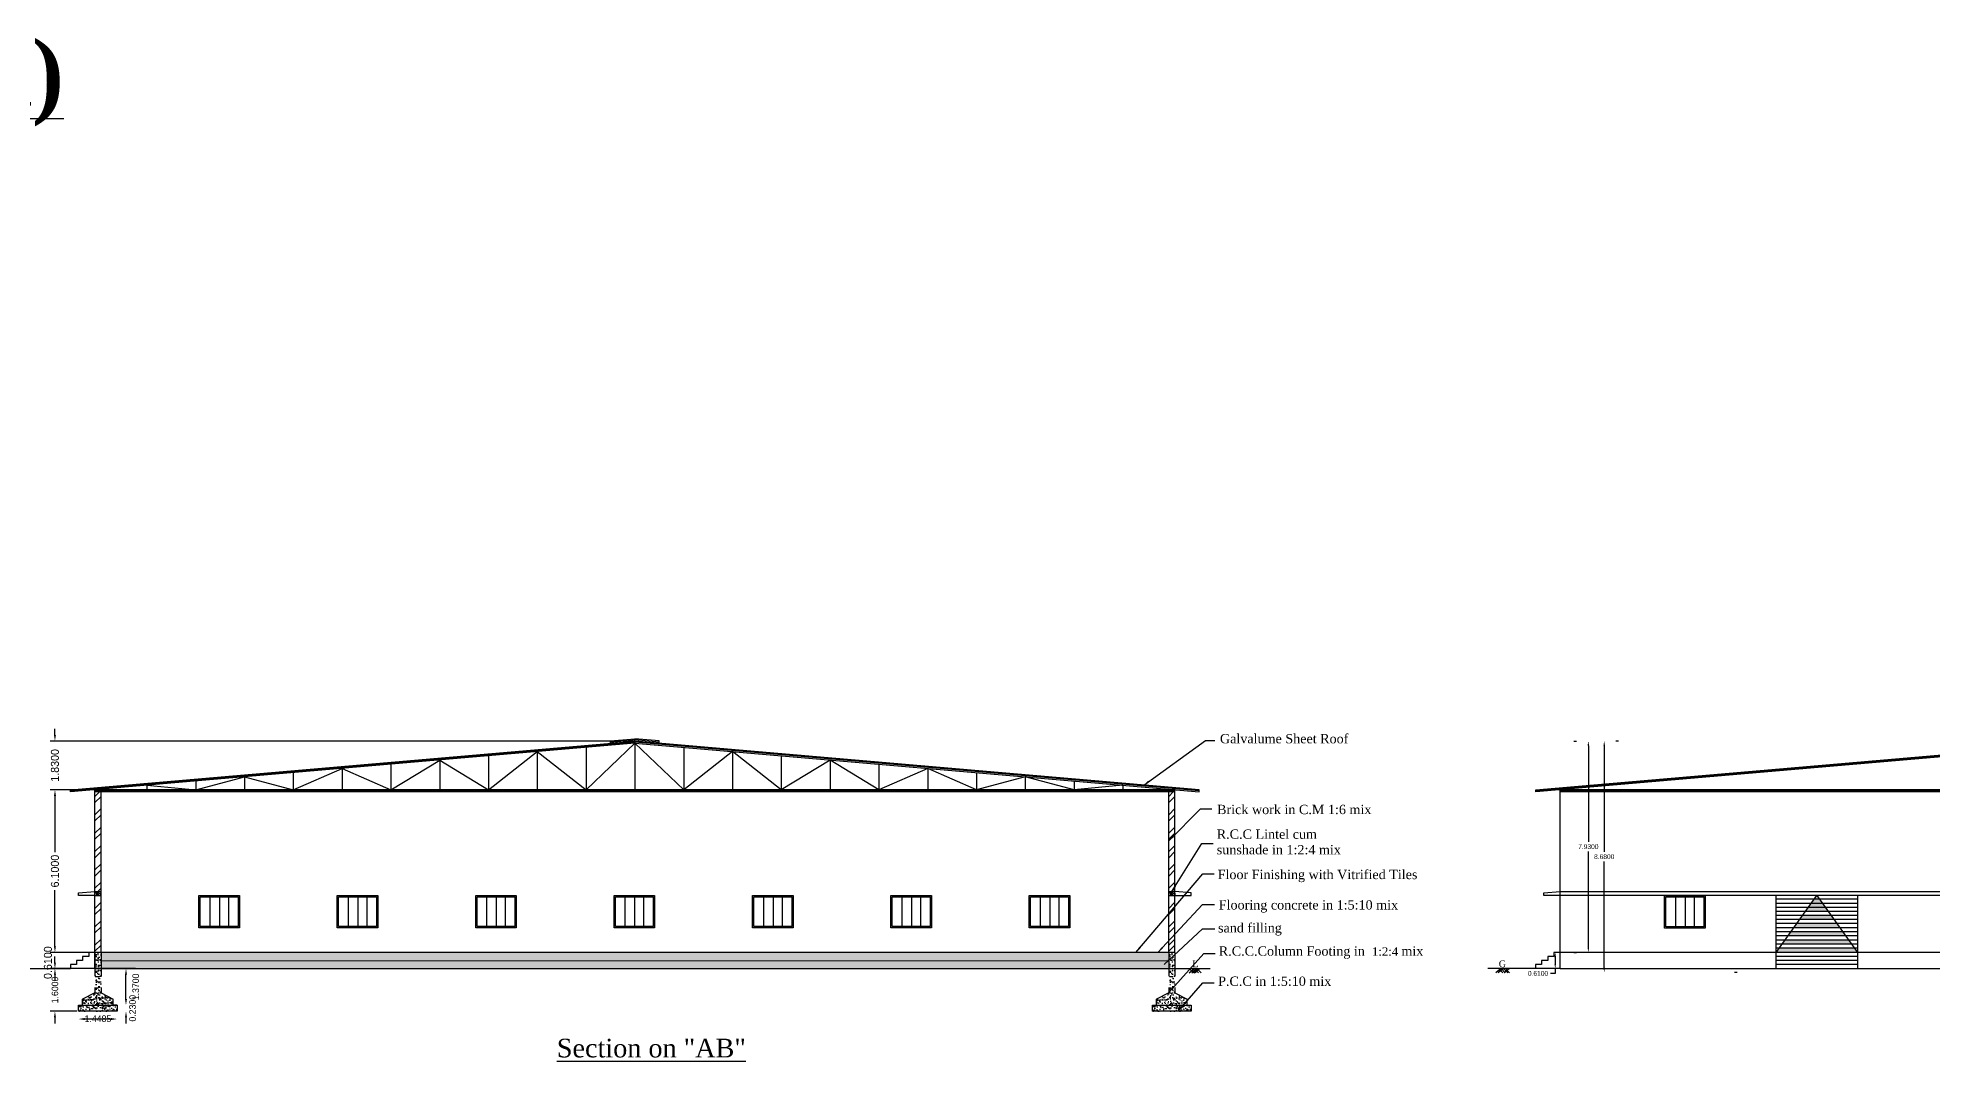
# Model space of a CAD drawing. Header units: metres. Extents: x 0 to 1012, y 0 to 496.
# Drawn here: x 672.7 to 743.7, y 250.7 to 289.1 of the extents above; entities that cross this region are included whole.
import ezdxf

# ---------------------------------------------------------------- set-up
doc = ezdxf.new("R2010")
doc.units = ezdxf.units.M
doc.header["$LTSCALE"] = 3.5
doc.header["$MEASUREMENT"] = 0
doc.linetypes.add('DOT2', pattern=[0.125, 0, -0.125])
doc.linetypes.add('HIDDEN', pattern=[0.375, 0.25, -0.125])
doc.layers.get('0').update_dxf_attribs({"linetype": 'CONTINUOUS'})
doc.layers.get('DEFPOINTS').update_dxf_attribs({"linetype": 'CONTINUOUS'})
for name, color, linetype in [('BLK_2_FLR_0_REGULAR_ROOM_1', 4, 'CONTINUOUS'), ('BLK_2_HT_OF_BLDG', 2, 'CONTINUOUS'), ('BLK_2_PLINTH_HEIGHT', 7, 'CONTINUOUS')]:
    doc.layers.add(name, color=color, linetype=linetype)
doc.styles.add('RomanS', font='romans.shx')
doc.dimstyles.get("Standard").update_dxf_attribs({"dimtxt": 0.18, "dimasz": 0.18, "dimexe": 0.18, "dimexo": 0.0625, "dimgap": 0.09, "dimtad": 0, "dimtih": 1, "dimtoh": 1, "dimdec": 4, "dimzin": 0, "dimdsep": 46, "dimtxsty": 'Standard', "dimcen": 0.09, "dimadec": 0, "dimazin": 0, "dimtfac": 1, "dimtdec": 4, "dimtofl": 0, "dimtmove": 0, "dimatfit": 3, "dimfxl": 0, "dimtolj": 1, "dimtzin": 0, "dimarcsym": 0})

# ---------------------------------------------------------------- blocks, each defined once
blk = doc.blocks.new('*D144')
at = {"color": 0, "lineweight": -2}
for p, q in [((674.756, 260.871), (673.142, 260.871)), ((673.322, 260.641), (673.322, 258.536)), ((673.322, 255.001), (673.322, 257.106)), ((674.756, 254.771), (673.142, 254.771))]:
    blk.add_line(p, q, dxfattribs=at)
at = {"color": 0}
for points in [[(673.284, 260.641), (673.36, 260.641), (673.322, 260.871)], [(673.284, 255.001), (673.36, 255.001), (673.322, 254.771)]]:
    blk.add_solid(points, dxfattribs=at)
at = {"layer": 'DEFPOINTS', "color": 0}
for p in [(674.819, 260.871), (673.322, 254.771), (674.819, 254.771)]:
    blk.add_point(p, dxfattribs=at)
at = {"color": 0, "insert": (673.322, 257.821), "char_height": 0.3, "attachment_point": 5, "rotation": 90}
blk.add_mtext('\\A1;6.1000', dxfattribs=at)
blk = doc.blocks.new('*D145')
at = {"color": 0, "lineweight": -2}
for p, q in [((673.322, 262.931), (673.322, 263.161)), ((695.006, 262.701), (673.142, 262.701)), ((690.006, 260.871), (673.142, 260.871)), ((673.322, 260.641), (673.322, 260.411))]:
    blk.add_line(p, q, dxfattribs=at)
at = {"color": 0}
for points in [[(673.284, 262.931), (673.36, 262.931), (673.322, 262.701)], [(673.284, 260.641), (673.36, 260.641), (673.322, 260.871)]]:
    blk.add_solid(points, dxfattribs=at)
at = {"layer": 'DEFPOINTS', "color": 0}
for p in [(695.069, 262.701), (673.322, 260.871), (690.069, 260.871)]:
    blk.add_point(p, dxfattribs=at)
at = {"color": 0, "insert": (673.322, 261.786), "char_height": 0.3, "attachment_point": 5, "rotation": 90}
blk.add_mtext('\\A1;1.8300', dxfattribs=at)
blk = doc.blocks.new('*D146')
at = {"color": 0, "lineweight": -2}
for p, q in [((673.322, 254.391), (673.322, 254.621)), ((676.336, 254.161), (673.142, 254.161)), ((674.146, 252.561), (673.142, 252.561)), ((673.322, 252.331), (673.322, 252.101))]:
    blk.add_line(p, q, dxfattribs=at)
at = {"color": 0}
for points in [[(673.284, 254.391), (673.36, 254.391), (673.322, 254.161)], [(673.284, 252.331), (673.36, 252.331), (673.322, 252.561)]]:
    blk.add_solid(points, dxfattribs=at)
at = {"layer": 'DEFPOINTS', "color": 0}
for p in [(676.399, 254.161), (673.322, 252.561), (674.209, 252.561)]:
    blk.add_point(p, dxfattribs=at)
at = {"color": 0, "insert": (673.322, 253.361), "char_height": 0.245, "attachment_point": 5, "rotation": 90}
blk.add_mtext('\\A1;1.6000', dxfattribs=at)
blk = doc.blocks.new('*D147')
at = {"color": 0, "lineweight": -2}
blk.add_line((675.427, 252.271), (674.439, 252.271), dxfattribs=at)
at = {"color": 0}
for points in [[(674.439, 252.309), (674.439, 252.232), (674.209, 252.271)], [(675.427, 252.309), (675.427, 252.232), (675.657, 252.271)]]:
    blk.add_solid(points, dxfattribs=at)
at = {"layer": 'DEFPOINTS', "color": 0}
for p in [(674.209, 252.641), (674.209, 252.271), (675.657, 252.641)]:
    blk.add_point(p, dxfattribs=at)
at = {"color": 0, "insert": (674.933, 252.281), "char_height": 0.245, "attachment_point": 5}
blk.add_mtext('\\A1;1.4485', dxfattribs=at)
blk = doc.blocks.new('*D148')
at = {"color": 0, "lineweight": -2}
blk.add_line((675.985, 253.021), (675.985, 253.931), dxfattribs=at)
at = {"color": 0}
for points in [[(675.947, 253.931), (676.023, 253.931), (675.985, 254.161)], [(675.947, 253.021), (676.023, 253.021), (675.985, 252.791)]]:
    blk.add_solid(points, dxfattribs=at)
at = {"layer": 'DEFPOINTS', "color": 0}
for p in [(674.597, 254.161), (675.985, 254.161), (675.509, 252.791)]:
    blk.add_point(p, dxfattribs=at)
at = {"color": 0, "insert": (676.352, 253.476), "char_height": 0.245, "attachment_point": 5, "rotation": 90}
blk.add_mtext('\\A1;1.3700', dxfattribs=at)
blk = doc.blocks.new('*D149')
at = {"color": 0, "lineweight": -2}
for p, q in [((675.985, 253.021), (675.985, 253.251)), ((675.985, 252.331), (675.985, 252.101))]:
    blk.add_line(p, q, dxfattribs=at)
at = {"color": 0}
for points in [[(675.947, 253.021), (676.023, 253.021), (675.985, 252.791)], [(675.947, 252.331), (676.023, 252.331), (675.985, 252.561)]]:
    blk.add_solid(points, dxfattribs=at)
at = {"layer": 'DEFPOINTS', "color": 0}
for p in [(675.657, 252.561), (675.659, 252.791), (675.985, 252.561)]:
    blk.add_point(p, dxfattribs=at)
at = {"color": 0, "insert": (676.231, 252.676), "char_height": 0.245, "attachment_point": 5, "rotation": 90}
blk.add_mtext('\\A1;0.2300', dxfattribs=at)
blk = doc.blocks.new('*D150')
at = {"color": 0, "lineweight": -2}
for p, q in [((673.322, 255.001), (673.322, 255.231)), ((674.986, 254.771), (673.142, 254.771)), ((674.986, 254.161), (673.142, 254.161)), ((673.322, 253.931), (673.322, 253.701))]:
    blk.add_line(p, q, dxfattribs=at)
at = {"color": 0}
for points in [[(673.284, 255.001), (673.36, 255.001), (673.322, 254.771)], [(673.284, 253.931), (673.36, 253.931), (673.322, 254.161)]]:
    blk.add_solid(points, dxfattribs=at)
at = {"layer": 'DEFPOINTS', "color": 0}
for p in [(673.322, 254.771), (675.049, 254.771), (675.049, 254.161)]:
    blk.add_point(p, dxfattribs=at)
at = {"color": 0, "insert": (673.059, 254.386), "char_height": 0.3, "attachment_point": 5, "rotation": 90}
blk.add_mtext('\\A1;0.6100', dxfattribs=at)
blk = doc.blocks.new('*D105')
at = {"layer": 'BLK_2_HT_OF_BLDG', "color": 0, "linetype": 'DOT2', "lineweight": -2, "ltscale": 400}
for p, q in [((731.954, 262.701), (731.237, 262.701)), ((736.404, 254.021), (731.237, 254.021))]:
    blk.add_line(p, q, dxfattribs=at)
at = {"layer": 'BLK_2_HT_OF_BLDG', "color": 0, "linetype": 'Continuous', "lineweight": -2, "ltscale": 400}
for p, q in [((731.417, 262.521), (731.417, 258.541)), ((731.417, 254.201), (731.417, 258.181))]:
    blk.add_line(p, q, dxfattribs=at)
at = {"layer": 'BLK_2_HT_OF_BLDG', "color": 0, "ltscale": 400}
for points in [[(731.387, 262.521), (731.447, 262.521), (731.417, 262.701)], [(731.387, 254.201), (731.447, 254.201), (731.417, 254.021)]]:
    blk.add_solid(points, dxfattribs=at)
at = {"layer": 'DEFPOINTS', "color": 0, "ltscale": 400}
for p in [(732.017, 262.701), (731.417, 254.021), (736.467, 254.021)]:
    blk.add_point(p, dxfattribs=at)
at = {"layer": 'BLK_2_HT_OF_BLDG', "color": 0, "ltscale": 400, "insert": (731.417, 258.361), "char_height": 0.18, "attachment_point": 5}
blk.add_mtext('\\A1;8.6800', dxfattribs=at)
blk = doc.blocks.new('*D106')
at = {"layer": 'BLK_2_FLR_0_REGULAR_ROOM_1', "color": 0, "linetype": 'DOT2', "lineweight": -2, "ltscale": 400}
for p, q in [((730.282, 262.701), (731.001, 262.701)), ((730.282, 254.771), (731.001, 254.771))]:
    blk.add_line(p, q, dxfattribs=at)
at = {"layer": 'BLK_2_FLR_0_REGULAR_ROOM_1', "color": 0, "linetype": 'Continuous', "lineweight": -2, "ltscale": 400}
for p, q in [((730.821, 262.521), (730.821, 258.916)), ((730.821, 254.951), (730.821, 258.556))]:
    blk.add_line(p, q, dxfattribs=at)
at = {"layer": 'BLK_2_FLR_0_REGULAR_ROOM_1', "color": 0, "ltscale": 400}
for points in [[(730.791, 262.521), (730.851, 262.521), (730.821, 262.701)], [(730.791, 254.951), (730.851, 254.951), (730.821, 254.771)]]:
    blk.add_solid(points, dxfattribs=at)
at = {"layer": 'DEFPOINTS', "color": 0, "ltscale": 400}
for p in [(730.219, 262.701), (730.219, 254.771), (730.821, 254.771)]:
    blk.add_point(p, dxfattribs=at)
at = {"layer": 'BLK_2_FLR_0_REGULAR_ROOM_1', "color": 0, "ltscale": 400, "insert": (730.821, 258.736), "char_height": 0.18, "attachment_point": 5}
blk.add_mtext('\\A1;7.9300', dxfattribs=at)
blk = doc.blocks.new('*D107')
at = {"layer": 'BLK_2_PLINTH_HEIGHT', "color": 0, "linetype": 'DOT2', "lineweight": -2, "ltscale": 400}
for p, q in [((729.698, 254.771), (729.399, 254.771)), ((729.698, 254.161), (729.399, 254.161))]:
    blk.add_line(p, q, dxfattribs=at)
at = {"layer": 'BLK_2_PLINTH_HEIGHT', "color": 0, "linetype": 'Continuous', "lineweight": -2, "ltscale": 400}
for p, q in [((729.579, 254.591), (729.579, 254.341)), ((729.579, 253.981), (729.399, 253.981)), ((729.579, 254.161), (729.579, 253.981))]:
    blk.add_line(p, q, dxfattribs=at)
at = {"layer": 'BLK_2_PLINTH_HEIGHT', "color": 0, "ltscale": 400}
for points in [[(729.549, 254.591), (729.609, 254.591), (729.579, 254.771)], [(729.549, 254.341), (729.609, 254.341), (729.579, 254.161)]]:
    blk.add_solid(points, dxfattribs=at)
at = {"layer": 'DEFPOINTS', "color": 0, "ltscale": 400}
for p in [(729.76, 254.771), (729.579, 254.161), (729.76, 254.161)]:
    blk.add_point(p, dxfattribs=at)
at = {"layer": 'BLK_2_PLINTH_HEIGHT', "color": 0, "ltscale": 400, "insert": (728.934, 253.981), "char_height": 0.18, "attachment_point": 5}
blk.add_mtext('\\A1;0.6100', dxfattribs=at)

msp = doc.modelspace()

# ---------------------------------------------------------------- hatches: boundary and pattern name
at = {"linetype": 'Continuous'}
h = msp.add_hatch(dxfattribs=at)
h.set_pattern_fill('ANSI32', color=256, scale=1.3, style=0)
h.set_pattern_definition([(45, (3730.40654, -4149.61776), (-0.344714556, 0.344714556), []), (45, (3730.63635, -4149.61776), (-0.344714556, 0.344714556), [])])
h.paths.add_polyline_path([(675.04871, 260.79106), (674.97807, 260.79106), (674.81871, 260.79106), (674.81871, 257.05944), (675.04871, 257.05944), (675.04871, 257.21106)])
h = msp.add_hatch(dxfattribs=at)
h.set_pattern_fill('ANSI32', color=256, scale=1.3, style=0)
h.set_pattern_definition([(45, (3770.67654, -4149.6178), (-0.344714556, 0.344714556), []), (45, (3770.90635, -4149.6178), (-0.344714556, 0.344714556), [])])
h.paths.add_polyline_path([(715.31871, 260.79102), (715.24807, 260.79102), (715.08871, 260.79102), (715.08871, 257.0594), (715.31871, 257.0594), (715.31871, 257.21102)])
h = msp.add_hatch(dxfattribs=at)
h.set_pattern_fill('ANSI32', color=256, scale=1.3, style=0)
h.set_pattern_definition([(45, (3730.40654, -4151.7517), (-0.344714556, 0.344714556), []), (45, (3730.63635, -4151.7517), (-0.344714556, 0.344714556), [])])
h.paths.add_polyline_path([(675.04871, 255.66724), (675.04871, 256.90711), (674.81871, 256.90711), (674.81871, 254.77106), (675.04871, 254.77106), (675.04871, 255.07711)])
h = msp.add_hatch()
h.set_pattern_fill('AR-CONC', color=256, scale=0.025, style=0)
h.set_pattern_definition([(50, (702.12629, 565.36714), (0.179315046, -0.015688034), [0.01875, -0.20625]), (355, (702.12629, 565.36714), (-0.03468783, 0.18804803), [0.015, -0.165]), (100.4514, (702.14123, 565.36584), (0.14462735, 0.17235989), [0.01593505, -0.17528553]), (46.1842, (702.12629, 565.41714), (0.26681026, -0.04137975), [0.028125, -0.309375]), (96.6356, (702.14852, 565.4137), (0.23366568, 0.24352947), [0.02390257, -0.26292825]), (351.1842, (702.12629, 565.41714), (0.23366549, 0.24352965), [0.0225, -0.2475]), (21, (702.15129, 565.40464), (0.14922676, -0.10065472), [0.01875, -0.20625]), (326, (702.15129, 565.40464), (0.06082883, 0.18128751), [0.015, -0.165]), (71.4514, (702.16372, 565.39626), (0.21005566, 0.08063262), [0.01593505, -0.17528553]), (37.5, (702.126286, 565.367144), (0.003039964, 0.083223463), [0, -0.163, 0, -0.1675, 0, -0.165625]), (7.5, (702.12629, 565.36714), (0.065767384, 0.098602928), [0, -0.0955, 0, -0.15925, 0, -0.063125]), (327.5, (702.070536, 565.367144), (0.133455609, -0.005638718), [0, -0.0625, 0, -0.195, 0, -0.25875]), (317.5, (702.04554, 565.36714), (0.145796542, 0.025026246), [0, -0.08125, 0, -0.1295, 0, -0.18375])])
h.paths.add_polyline_path([(675.04871, 257.05944), (674.82022, 257.05944), (674.82022, 256.90711), (675.04871, 256.90711)])
h = msp.add_hatch(dxfattribs=at)
h.set_pattern_fill('ANSI32', color=256, scale=1.3, style=0)
h.set_pattern_definition([(45, (3770.67654, -4151.75174), (-0.344714556, 0.344714556), []), (45, (3770.90635, -4151.75174), (-0.344714556, 0.344714556), [])])
h.paths.add_polyline_path([(715.31871, 255.66719), (715.31871, 256.90707), (715.08871, 256.90707), (715.08871, 254.77102), (715.31871, 254.77102), (715.31871, 255.07707)])
h = msp.add_hatch()
h.set_pattern_fill('AR-CONC', color=256, scale=0.025, style=0)
h.set_pattern_definition([(50, (742.39629, 565.3671), (0.179315046, -0.015688034), [0.01875, -0.20625]), (355, (742.39629, 565.3671), (-0.03468783, 0.18804803), [0.015, -0.165]), (100.4514, (742.41123, 565.3658), (0.14462735, 0.17235989), [0.01593505, -0.17528553]), (46.1842, (742.39629, 565.4171), (0.26681026, -0.04137975), [0.028125, -0.309375]), (96.6356, (742.41852, 565.41366), (0.23366568, 0.24352947), [0.02390257, -0.26292825]), (351.1842, (742.39629, 565.4171), (0.23366549, 0.24352965), [0.0225, -0.2475]), (21, (742.42129, 565.4046), (0.14922676, -0.10065472), [0.01875, -0.20625]), (326, (742.42129, 565.4046), (0.06082883, 0.18128751), [0.015, -0.165]), (71.4514, (742.43372, 565.39622), (0.21005566, 0.08063262), [0.01593505, -0.17528553]), (37.5, (742.396286, 565.367103), (0.003039964, 0.083223463), [0, -0.163, 0, -0.1675, 0, -0.165625]), (7.5, (742.39629, 565.3671), (0.065767384, 0.098602928), [0, -0.0955, 0, -0.15925, 0, -0.063125]), (327.5, (742.340536, 565.367103), (0.133455609, -0.005638718), [0, -0.0625, 0, -0.195, 0, -0.25875]), (317.5, (742.31554, 565.3671), (0.145796542, 0.025026246), [0, -0.08125, 0, -0.1295, 0, -0.18375])])
h.paths.add_polyline_path([(715.31871, 257.0594), (715.09022, 257.0594), (715.09022, 256.90707), (715.31871, 256.90707)])
h = msp.add_hatch(color=256)
h.dxf.hatch_style = 1
h.paths.add_polyline_path([(740.7958, 254.93106), (737.97491, 254.93106), (737.86035, 254.77106), (740.91035, 254.77106)])
h.paths.add_polyline_path([(740.58101, 255.23106), (738.1897, 255.23106), (738.0823, 255.08106), (740.68841, 255.08106)])
h.paths.add_polyline_path([(740.35906, 255.54106), (738.41165, 255.54106), (738.30425, 255.39106), (740.46646, 255.39106)])
h.paths.add_polyline_path([(740.13712, 255.85106), (738.63359, 255.85106), (738.51904, 255.69106), (740.25167, 255.69106)])
h.paths.add_polyline_path([(739.92233, 256.15106), (738.84838, 256.15106), (738.74099, 256.00106), (740.02972, 256.00106)])
h.paths.add_polyline_path([(739.70038, 256.46106), (739.07033, 256.46106), (738.96294, 256.31106), (739.80777, 256.31106)])
h.paths.add_polyline_path([(739.59298, 256.61106), (739.17773, 256.61106), (739.07033, 256.46106), (739.70038, 256.46106)])
h.paths.add_polyline_path([(739.47843, 256.77106), (739.29228, 256.77106), (739.17773, 256.61106), (739.59298, 256.61106)])
h.paths.add_polyline_path([(739.38535, 256.90106), (739.29228, 256.77106), (739.47843, 256.77106)])
h = msp.add_hatch()
h.set_pattern_fill('AR-SAND', color=256, scale=0.08)
h.set_pattern_definition([(37.5, (-37178.96357, 34236.40065), (-0.00503946865, 0.15414590152), [0, -0.1216, 0, -0.136, 0, -0.13]), (7.5, (-37178.96357, 34236.40065), (0.1415821364, 0.2257716852), [0, -0.0656, 0, -0.1096, 0, -0.042]), (327.5, (-37179.06197, 34236.40065), (0.24913134894, 0.0004527243), [0, -0.04, 0, -0.144, 0, -0.188]), (317.5, (-37179.06197, 34236.40065), (0.2404901284, 0.0702140452), [0, -0.02, 0, -0.0944, 0, -0.108])])
h.paths.add_polyline_path([(675.04871, 253.25103), (675.04871, 254.16106), (674.81871, 254.16106), (674.81871, 253.25103), (674.35871, 253.02103), (674.35871, 252.79103), (675.50871, 252.79103), (675.50871, 253.02103)])
h.paths.add_polyline_path([(675.04871, 254.77106), (674.81871, 254.77106), (674.81871, 254.16106), (675.04871, 254.16106)])
h = msp.add_hatch()
h.set_pattern_fill('AR-CONC', color=256, scale=0.1)
h.set_pattern_definition([(50, (-37178.9636, 34236.40065), (0.7172601826, -0.062752135), [0.075, -0.825]), (355, (-37178.9636, 34236.40065), (-0.138751334, 0.752192134), [0.06, -0.66]), (100.4514445, (-37178.9038, 34236.3954), (0.578508847, 0.689439991), [0.063740192, -0.701142112]), (46.1842, (-37178.9636, 34236.60065), (1.06724133, -0.165519281), [0.1125, -1.2375]), (96.6356355, (-37178.8746, 34236.5869), (0.934661946, 0.9741186), [0.095610342, -1.05171376]), (351.184164, (-37178.9636, 34236.6006), (0.934661945, 0.9741186), [0.09, -0.99]), (21, (-37178.8636, 34236.55065), (0.596907052, -0.402618891), [0.075, -0.825]), (326, (-37178.8636, 34236.55065), (0.243315332, 0.725150045), [0.06, -0.66]), (71.4514447, (-37178.8138, 34236.5171), (0.840222377, 0.322531153), [0.06374019, -0.701142112]), (37.5, (-37178.96357, 34236.40065), (0.0121598553, 0.3328938538), [0, -0.652, 0, -0.67, 0, -0.6625]), (7.5, (-37178.96357, 34236.40065), (0.2630695374, 0.394411712), [0, -0.382, 0, -0.637, 0, -0.2525]), (327.5, (-37179.18657, 34236.40065), (0.5338224362, -0.0225548717), [0, -0.25, 0, -0.78, 0, -1.035]), (317.5, (-37179.28657, 34236.40065), (0.5831861693, 0.1001049823), [0, -0.325, 0, -0.518, 0, -0.735])])
h.paths.add_polyline_path([(715.08871, 254.77102), (675.04871, 254.77106), (675.04871, 254.45871), (715.08871, 254.4616)])
h = msp.add_hatch()
h.set_pattern_fill('AR-SAND', color=256, scale=0.3)
h.set_pattern_definition([(37.5, (-37178.96357, 34236.40065), (-0.0188980074, 0.5780471307), [0, -0.456, 0, -0.51, 0, -0.4875]), (7.5, (-37178.9636, 34236.40065), (0.530933012, 0.84664382), [0, -0.246, 0, -0.411, 0, -0.1575]), (327.5, (-37179.33257, 34236.40065), (0.9342425585, 0.001697716), [0, -0.15, 0, -0.54, 0, -0.705]), (317.5, (-37179.3326, 34236.40065), (0.901837981, 0.26330267), [0, -0.075, 0, -0.354, 0, -0.405])])
h.paths.add_polyline_path([(715.08871, 254.4616), (675.04871, 254.45871), (675.04871, 254.16106), (715.08871, 254.16106)])
h = msp.add_hatch()
h.set_pattern_fill('AR-SAND', color=256, scale=0.08)
h.set_pattern_definition([(37.5, (-37138.69357, 34236.4006), (-0.00503946865, 0.15414590152), [0, -0.1216, 0, -0.136, 0, -0.13]), (7.5, (-37138.69357, 34236.4006), (0.1415821364, 0.2257716852), [0, -0.0656, 0, -0.1096, 0, -0.042]), (327.5, (-37138.79197, 34236.4006), (0.24913134894, 0.0004527243), [0, -0.04, 0, -0.144, 0, -0.188]), (317.5, (-37138.79197, 34236.4006), (0.2404901284, 0.0702140452), [0, -0.02, 0, -0.0944, 0, -0.108])])
h.paths.add_polyline_path([(715.31871, 253.25099), (715.31871, 254.16102), (715.08871, 254.16102), (715.08871, 253.25099), (714.62871, 253.02099), (714.62871, 252.79099), (715.77871, 252.79099), (715.77871, 253.02099)])
h.paths.add_polyline_path([(715.31871, 254.77102), (715.08871, 254.77102), (715.08871, 254.16102), (715.31871, 254.16102)])
h = msp.add_hatch()
h.set_pattern_fill('AR-CONC', color=256, scale=0.04)
h.set_pattern_definition([(50, (-37178.96357, 34236.40065), (0.286904073, -0.025100854), [0.03, -0.33]), (355, (-37178.96357, 34236.40065), (-0.0555005334, 0.3008768535), [0.024, -0.264]), (100.45144446, (-37178.93966, 34236.39855), (0.2314035387, 0.2757759964), [0.0254960768, -0.2804568448]), (46.1842, (-37178.96357, 34236.48065), (0.4268965323, -0.0662077123), [0.045, -0.495]), (96.6356355, (-37178.928, 34236.47513), (0.3738647783, 0.3896474403), [0.0382441368, -0.420685504]), (351.184164, (-37178.96357, 34236.48065), (0.373864778, 0.38964744), [0.036, -0.3960000004]), (21, (-37178.92357, 34236.46065), (0.2387628208, -0.1610475563), [0.03, -0.33]), (326, (-37178.92357, 34236.46065), (0.0973261328, 0.290060018), [0.024, -0.264]), (71.45144474, (-37178.90367, 34236.44723), (0.3360889507, 0.1290124611), [0.025496076, -0.2804568448]), (37.5, (-37178.96357, 34236.40065), (0.00486394213, 0.13315754153), [0, -0.2608, 0, -0.268, 0, -0.265]), (7.5, (-37178.96357, 34236.40065), (0.10522781498, 0.15776468475), [0, -0.1528, 0, -0.2548, 0, -0.101]), (327.5, (-37179.05277, 34236.40065), (0.21352897447, -0.0090219487), [0, -0.1, 0, -0.312, 0, -0.414]), (317.5, (-37179.09277, 34236.40065), (0.23327446774, 0.0400419929), [0, -0.13, 0, -0.2072, 0, -0.294])])
h.paths.add_polyline_path([(675.65719, 252.79103), (674.20871, 252.79103), (674.20871, 252.56103), (675.65719, 252.56103)])
h = msp.add_hatch()
h.set_pattern_fill('AR-CONC', color=256, scale=0.04)
h.set_pattern_definition([(50, (-37138.69357, 34236.4006), (0.286904073, -0.025100854), [0.03, -0.33]), (355, (-37138.69357, 34236.4006), (-0.0555005334, 0.3008768535), [0.024, -0.264]), (100.45144446, (-37138.66966, 34236.39851), (0.2314035387, 0.2757759964), [0.0254960768, -0.2804568448]), (46.1842, (-37138.69357, 34236.4806), (0.4268965323, -0.0662077123), [0.045, -0.495]), (96.6356355, (-37138.658, 34236.4751), (0.3738647783, 0.3896474403), [0.0382441368, -0.420685504]), (351.184164, (-37138.69357, 34236.4806), (0.373864778, 0.38964744), [0.036, -0.3960000004]), (21, (-37138.65357, 34236.4606), (0.2387628208, -0.1610475563), [0.03, -0.33]), (326, (-37138.65357, 34236.4606), (0.0973261328, 0.290060018), [0.024, -0.264]), (71.45144474, (-37138.63367, 34236.44719), (0.3360889507, 0.1290124611), [0.025496076, -0.2804568448]), (37.5, (-37138.69357, 34236.40061), (0.00486394213, 0.13315754153), [0, -0.2608, 0, -0.268, 0, -0.265]), (7.5, (-37138.69357, 34236.4006), (0.10522781498, 0.15776468475), [0, -0.1528, 0, -0.2548, 0, -0.101]), (327.5, (-37138.78277, 34236.40061), (0.21352897447, -0.0090219487), [0, -0.1, 0, -0.312, 0, -0.414]), (317.5, (-37138.82277, 34236.4006), (0.23327446774, 0.0400419929), [0, -0.13, 0, -0.2072, 0, -0.294])])
h.paths.add_polyline_path([(715.92719, 252.79099), (714.47871, 252.79099), (714.47871, 252.56099), (715.92719, 252.56099)])

# ---------------------------------------------------------------- linework, layer by layer
for p, q in [((673.90871, 260.87241), (695.06871, 262.70106)), ((673.90871, 260.83241), (695.06871, 262.66106)), ((695.06871, 262.62106), (673.90871, 260.79241)), ((689.57871, 260.87106), (691.40871, 262.30476)), ((689.57871, 262.14661), (689.57871, 260.87106)), ((691.40871, 262.30476), (691.40871, 260.87106)), ((691.40871, 262.30476), (693.23871, 260.87106)), ((693.23871, 260.87106), (695.06871, 262.62106)), ((693.23871, 262.46291), (693.23871, 260.87106)), ((694.15871, 262.70241), (695.06871, 262.78106)), ((694.15871, 262.66241), (695.06871, 262.74106)), ((694.15871, 262.62241), (694.15871, 262.70241)), ((695.06871, 262.70106), (695.06871, 262.78106)), ((695.97871, 262.70241), (695.06871, 262.78106)), ((695.97871, 262.66241), (695.06871, 262.74106)), ((695.06871, 262.70106), (695.06871, 262.62106)), ((716.22871, 260.87241), (695.06871, 262.70106)), ((716.22871, 260.83241), (695.06871, 262.66106)), ((695.06871, 262.62106), (716.22871, 260.79241)), ((695.06871, 262.62106), (695.06871, 260.87106)), ((696.89871, 260.87106), (695.06871, 262.62106)), ((695.97871, 262.62241), (695.97871, 262.70241)), ((696.89871, 262.46291), (696.89871, 260.87106)), ((698.72871, 262.30476), (696.89871, 260.87106)), ((698.72871, 262.30476), (698.72871, 260.87106)), ((700.55871, 260.87106), (698.72871, 262.30476)), ((700.55871, 262.14661), (700.55871, 260.87106)), ((728.85035, 260.87241), (750.01035, 262.70106)), ((728.85035, 260.83241), (750.01035, 262.66106)), ((750.01035, 262.62106), (728.85035, 260.79241)), ((682.25871, 260.87106), (684.08871, 261.67217)), ((682.25871, 261.51402), (682.25871, 260.87106)), ((684.08871, 261.67217), (684.08871, 260.87106)), ((684.08871, 261.67217), (685.91871, 260.87106)), ((685.91871, 260.87106), (687.74871, 261.98846)), ((685.91871, 261.83032), (685.91871, 260.87106)), ((687.74871, 261.98846), (687.74871, 260.87106)), ((687.74871, 261.98846), (689.57871, 260.87106)), ((702.38871, 261.98846), (700.55871, 260.87106)), ((702.38871, 261.98846), (702.38871, 260.87106)), ((704.21871, 260.87106), (702.38871, 261.98846)), ((704.21871, 261.83032), (704.21871, 260.87106)), ((706.04871, 261.67217), (704.21871, 260.87106)), ((706.04871, 261.67217), (706.04871, 260.87106)), ((707.87871, 260.87106), (706.04871, 261.67217)), ((707.87871, 261.51402), (707.87871, 260.87106)), ((673.90871, 260.79241), (673.90871, 260.87241)), ((674.81871, 254.16106), (674.81871, 260.87106)), ((715.31871, 260.87106), (674.81871, 260.87106)), ((674.81871, 260.83106), (715.31871, 260.83106)), ((715.31871, 260.79106), (674.81871, 260.79106)), ((675.04871, 254.77106), (675.04871, 260.79106)), ((676.76871, 261.03957), (676.76871, 260.87106)), ((676.76871, 261.03957), (678.59871, 260.87106)), ((678.59871, 260.87106), (680.42871, 261.35587)), ((678.59871, 261.19772), (678.59871, 260.87106)), ((680.42871, 261.35587), (680.42871, 260.87106)), ((680.42871, 261.35587), (682.25871, 260.87106)), ((709.70871, 261.35587), (707.87871, 260.87106)), ((709.70871, 261.35587), (709.70871, 260.87106)), ((711.53871, 260.87106), (709.70871, 261.35587)), ((711.53871, 261.19772), (711.53871, 260.87106)), ((713.36871, 261.03957), (711.53871, 260.87106)), ((713.36871, 261.03957), (713.36871, 260.87106)), ((715.31871, 254.77102), (715.31871, 260.87106)), ((715.31871, 260.79102), (715.31871, 260.87102)), ((715.31871, 254.77106), (715.31871, 260.83102)), ((715.31871, 254.77102), (715.31871, 260.79102)), ((716.22871, 260.79241), (716.22871, 260.87241)), ((716.22871, 260.79241), (716.22871, 260.84659)), ((728.85035, 260.79241), (728.85035, 260.87241)), ((729.76035, 254.16106), (729.76035, 260.87106)), ((770.26035, 260.87106), (729.76035, 260.87106)), ((729.76035, 260.83106), (770.26035, 260.83106)), ((770.26035, 260.79106), (729.76035, 260.79106)), ((675.04871, 256.45106), (675.04871, 257.21106)), ((715.31871, 256.45102), (715.31871, 257.21102)), ((674.20871, 257.00106), (674.81871, 257.05338)), ((674.20871, 256.90135), (674.20871, 257.00135)), ((674.81871, 256.90106), (674.20871, 256.90106)), ((674.81871, 256.90711), (675.04871, 256.90711)), ((674.82022, 257.05944), (675.04871, 257.05944)), ((678.71871, 255.68711), (678.71871, 256.90711)), ((679.12515, 256.85711), (679.12515, 255.73711)), ((679.4888, 256.85711), (679.4888, 255.73711)), ((679.82598, 256.85711), (679.82598, 255.73711)), ((680.23871, 255.68711), (680.23871, 256.90711)), ((683.90871, 255.68711), (683.90871, 256.90711)), ((684.31515, 256.85711), (684.31515, 255.73711)), ((684.6788, 256.85711), (684.6788, 255.73711)), ((685.01598, 256.85711), (685.01598, 255.73711)), ((685.42871, 255.68711), (685.42871, 256.90711)), ((689.09871, 255.68711), (689.09871, 256.90711)), ((689.50515, 256.85711), (689.50515, 255.73711)), ((689.8688, 256.85711), (689.8688, 255.73711)), ((690.20598, 256.85711), (690.20598, 255.73711)), ((690.61871, 255.68711), (690.61871, 256.90711)), ((694.28871, 255.68711), (694.28871, 256.90711)), ((694.69515, 256.85711), (694.69515, 255.73711)), ((695.0588, 256.85711), (695.0588, 255.73711)), ((695.39598, 256.85711), (695.39598, 255.73711)), ((695.80871, 255.68711), (695.80871, 256.90711)), ((699.47871, 255.68711), (699.47871, 256.90711)), ((699.88515, 256.85711), (699.88515, 255.73711)), ((700.2488, 256.85711), (700.2488, 255.73711)), ((700.58598, 256.85711), (700.58598, 255.73711)), ((700.99871, 255.68711), (700.99871, 256.90711)), ((704.66871, 255.68711), (704.66871, 256.90711)), ((705.07515, 256.85711), (705.07515, 255.73711)), ((705.4388, 256.85711), (705.4388, 255.73711)), ((705.77598, 256.85711), (705.77598, 255.73711)), ((706.18871, 255.68711), (706.18871, 256.90711)), ((709.85871, 255.68711), (709.85871, 256.90711)), ((710.26515, 256.85711), (710.26515, 255.73711)), ((710.6288, 256.85711), (710.6288, 255.73711)), ((710.96598, 256.85711), (710.96598, 255.73711)), ((711.37871, 255.68711), (711.37871, 256.90711)), ((715.08871, 256.90707), (715.31871, 256.90707)), ((715.09022, 257.0594), (715.31871, 257.0594)), ((715.92871, 257.00106), (715.31871, 257.05338)), ((715.92871, 257.00102), (715.31871, 257.05334)), ((715.31871, 256.90106), (715.92871, 256.90106)), ((715.31871, 256.90102), (715.92871, 256.90102)), ((715.92871, 256.90135), (715.92871, 257.00135)), ((715.92871, 256.90131), (715.92871, 257.00131)), ((729.15035, 257.00106), (729.76035, 257.05338)), ((729.15035, 256.90135), (729.15035, 257.00135)), ((729.76035, 256.90106), (729.15035, 256.90106)), ((729.76035, 257.05338), (770.26035, 257.05338)), ((770.26035, 256.90106), (729.76035, 256.90106)), ((733.68035, 255.68106), (733.68035, 256.90106)), ((734.0868, 256.85106), (734.0868, 255.73106)), ((734.45045, 256.85106), (734.45045, 255.73106)), ((734.78762, 256.85106), (734.78762, 255.73106)), ((735.20035, 255.68106), (735.20035, 256.90106)), ((737.86035, 254.16106), (737.86035, 256.90106)), ((737.86035, 254.77106), (739.38535, 256.90106)), ((740.91035, 256.77106), (737.86035, 256.77106)), ((740.91035, 256.61106), (737.86035, 256.61106)), ((740.91035, 256.46106), (737.86035, 256.46106)), ((739.38535, 256.90106), (740.91035, 254.77106)), ((740.91035, 256.90106), (740.91035, 254.16106)), ((740.91035, 256.31106), (737.86035, 256.31106)), ((740.91035, 256.15106), (737.86035, 256.15106)), ((740.91035, 256.00106), (737.86035, 256.00106)), ((740.91035, 255.85106), (737.86035, 255.85106)), ((680.23871, 255.68711), (678.71871, 255.68711)), ((685.42871, 255.68711), (683.90871, 255.68711)), ((690.61871, 255.68711), (689.09871, 255.68711)), ((695.80871, 255.68711), (694.28871, 255.68711)), ((700.99871, 255.68711), (699.47871, 255.68711)), ((706.18871, 255.68711), (704.66871, 255.68711)), ((711.37871, 255.68711), (709.85871, 255.68711)), ((735.20035, 255.68106), (733.68035, 255.68106)), ((740.91035, 255.69106), (737.86035, 255.69106)), ((740.91035, 255.54106), (737.86035, 255.54106)), ((740.91035, 255.39106), (737.86035, 255.39106)), ((740.91035, 255.23106), (737.86035, 255.23106)), ((740.91035, 255.08106), (737.86035, 255.08106)), ((674.12871, 254.32106), (673.89871, 254.32106)), ((673.89871, 254.32106), (673.89871, 254.16106)), ((674.35871, 254.47106), (674.12871, 254.47106)), ((674.12871, 254.47106), (674.12871, 254.32106)), ((674.58871, 254.62106), (674.35871, 254.62106)), ((674.35871, 254.62106), (674.35871, 254.47106)), ((674.81871, 254.77106), (674.58871, 254.77106)), ((674.58871, 254.77106), (674.58871, 254.62106)), ((715.31871, 254.77106), (674.81871, 254.77106)), ((675.04871, 254.45871), (715.07137, 254.46334)), ((729.07035, 254.32106), (728.84035, 254.32106)), ((728.84035, 254.32106), (728.84035, 254.16106)), ((729.30035, 254.47106), (729.07035, 254.47106)), ((729.07035, 254.47106), (729.07035, 254.32106)), ((729.53035, 254.62106), (729.30035, 254.62106)), ((729.30035, 254.62106), (729.30035, 254.47106)), ((729.76035, 254.77106), (729.53035, 254.77106)), ((729.53035, 254.77106), (729.53035, 254.62106)), ((770.26035, 254.77106), (729.76035, 254.77106)), ((740.91035, 254.93106), (737.86035, 254.93106)), ((740.91035, 254.62106), (737.86035, 254.62106)), ((740.91035, 254.47106), (737.86035, 254.47106)), ((740.91035, 254.32106), (737.86035, 254.32106)), ((669.03031, 254.16106), (673.89871, 254.16106)), ((674.81871, 254.16106), (673.89871, 254.16106)), ((674.81871, 254.16106), (715.31871, 254.16106)), ((715.31871, 254.16106), (716.27022, 254.16106)), ((715.31871, 254.16106), (716.63907, 254.16106)), ((716.04896, 254.15402), (715.84661, 253.99191)), ((716.04896, 254.15402), (715.84661, 253.99191)), ((715.87122, 254.15402), (716.02289, 254.00105)), ((716.15471, 254.15402), (715.95235, 253.99191)), ((716.15471, 254.15402), (715.95235, 253.99191)), ((715.95922, 254.15402), (716.11089, 254.00105)), ((715.95922, 254.15402), (716.11089, 254.00105)), ((716.24271, 254.15402), (716.04035, 253.99191)), ((716.24271, 254.15402), (716.04035, 253.99191)), ((716.04896, 254.15402), (716.20064, 254.00105)), ((716.04896, 254.15402), (716.20064, 254.00105)), ((716.15471, 254.15402), (716.30638, 254.00105)), ((716.15471, 254.15402), (716.30638, 254.00105)), ((727.55546, 254.1611), (727.35311, 253.99899)), ((727.64521, 254.1611), (727.44286, 253.99899)), ((727.46746, 254.1611), (727.61914, 254.00813)), ((727.55546, 254.1611), (727.70714, 254.00813)), ((727.64521, 254.1611), (727.79688, 254.00813)), ((727.86167, 254.1611), (727.65932, 253.99899)), ((727.71172, 254.1611), (727.86339, 254.00813)), ((729.76035, 254.16106), (728.84035, 254.16106)), ((729.76035, 254.16106), (770.26035, 254.16106))]:
    msp.add_line(p, q)
for p, q in [((675.04871, 254.77106), (675.04871, 260.79106)), ((715.08871, 254.77102), (715.08871, 260.79102)), ((729.76035, 254.16106), (727.0548, 254.16106))]:
    msp.add_line(p, q, dxfattribs=at)
at = {"linetype": 'HIDDEN'}
for p, q in [((674.81871, 254.77106), (674.81871, 253.25103)), ((675.04871, 254.77106), (675.04871, 253.25103)), ((715.08871, 254.77102), (715.08871, 253.25099)), ((715.31871, 254.77102), (715.31871, 253.25099)), ((674.81871, 253.25103), (674.35871, 253.02103)), ((674.35871, 252.79103), (674.35871, 253.02103)), ((675.04871, 253.25103), (675.50871, 253.02103)), ((675.50871, 252.79103), (675.50871, 253.02103)), ((715.08871, 253.25099), (714.62871, 253.02099)), ((714.62871, 252.79099), (714.62871, 253.02099)), ((715.31871, 253.25099), (715.77871, 253.02099)), ((715.77871, 252.79099), (715.77871, 253.02099)), ((674.20871, 252.56103), (674.20871, 252.79103)), ((674.20871, 252.79103), (675.04719, 252.79103)), ((674.20871, 252.79103), (674.35871, 252.79103)), ((674.20871, 252.56103), (674.20871, 252.71103)), ((674.81871, 252.56103), (674.20871, 252.56103)), ((675.65719, 252.56103), (674.81871, 252.56103)), ((675.04871, 252.79103), (675.65871, 252.79103)), ((675.65871, 252.79103), (675.42871, 252.79103)), ((675.65871, 252.79103), (675.50871, 252.79103)), ((675.65871, 252.79103), (675.65871, 252.56103)), ((714.47871, 252.56099), (714.47871, 252.79099)), ((714.47871, 252.79099), (715.31719, 252.79099)), ((714.47871, 252.56099), (714.47871, 252.71099)), ((715.08871, 252.56099), (714.47871, 252.56099)), ((715.92719, 252.56099), (715.08871, 252.56099)), ((715.31871, 252.79099), (715.92871, 252.79099)), ((715.92871, 252.79099), (715.92871, 252.56099))]:
    msp.add_line(p, q, dxfattribs=at)
for points in [[(678.71871, 256.90711), (680.23871, 256.90711), (680.23871, 255.68711), (678.71871, 255.68711)], [(678.76871, 256.85711), (680.18871, 256.85711), (680.18871, 255.73711), (678.76871, 255.73711)], [(683.90871, 256.90711), (685.42871, 256.90711), (685.42871, 255.68711), (683.90871, 255.68711)], [(683.95871, 256.85711), (685.37871, 256.85711), (685.37871, 255.73711), (683.95871, 255.73711)], [(689.09871, 256.90711), (690.61871, 256.90711), (690.61871, 255.68711), (689.09871, 255.68711)], [(689.14871, 256.85711), (690.56871, 256.85711), (690.56871, 255.73711), (689.14871, 255.73711)], [(694.28871, 256.90711), (695.80871, 256.90711), (695.80871, 255.68711), (694.28871, 255.68711)], [(694.33871, 256.85711), (695.75871, 256.85711), (695.75871, 255.73711), (694.33871, 255.73711)], [(699.47871, 256.90711), (700.99871, 256.90711), (700.99871, 255.68711), (699.47871, 255.68711)], [(699.52871, 256.85711), (700.94871, 256.85711), (700.94871, 255.73711), (699.52871, 255.73711)], [(704.66871, 256.90711), (706.18871, 256.90711), (706.18871, 255.68711), (704.66871, 255.68711)], [(704.71871, 256.85711), (706.13871, 256.85711), (706.13871, 255.73711), (704.71871, 255.73711)], [(709.85871, 256.90711), (711.37871, 256.90711), (711.37871, 255.68711), (709.85871, 255.68711)], [(709.90871, 256.85711), (711.32871, 256.85711), (711.32871, 255.73711), (709.90871, 255.73711)], [(733.68035, 256.90106), (735.20035, 256.90106), (735.20035, 255.68106), (733.68035, 255.68106)], [(733.73035, 256.85106), (735.15035, 256.85106), (735.15035, 255.73106), (733.73035, 255.73106)]]:
    msp.add_lwpolyline(points, close=True)

# ---------------------------------------------------------------- texts
at = {"insert": (654.93284, 288.93677), "char_height": 2.4, "width": 124.3651928, "attachment_point": 1, "style": 'RomanS'}
msp.add_mtext('{\\fTimes New Roman|b1|i0|c0|p18;\\L(Block - 6A)}', dxfattribs=at)
at = {"attachment_point": 1}
for s, insert, char_height, width in [('{\\fTimes New Roman Baltic|b0|i0|c0|p18;Galvalume Sheet Roof}', (717.00785, 262.96346), 0.35, 7.6253554), ('{\\fTimes New Roman Baltic|b0|i0|c0|p18;Brick work in C.M 1:6 mix}', (716.90066, 260.30776), 0.35, 7.6253554), ('{\\fTimes New Roman Baltic|b0|i0|c0|p18;R.C.C Lintel cum\\Psunshade in 1:2:4 mix}', (716.88739, 259.3826), 0.35, 7.6253554), ('{\\fTimes New Roman Baltic|b0|i0|c0|p18;Floor Finishing with Vitrified Tiles}', (716.92206, 257.86917), 0.35, 7.6253554), ('{\\fTimes New Roman Baltic|b0|i0|c0|p18;Flooring concrete in 1:5:10 mix}', (716.96327, 256.72887), 0.35, 7.6253554), ('{\\fTimes New Roman Baltic|b0|i0|c0|p18;sand filling}', (716.93557, 255.86773), 0.35, 7.6253554), ('{\\fTimes New Roman Baltic|b0|i0|c0|p18;R.C.C.Column Footing in  \\H0.90596x;1:2:4 \\H1.1038x;mix}', (716.96417, 254.99673), 0.35, 7.6253554), ('{\\fTimes New Roman Baltic|b0|i0|c0|p18;L}', (715.96973, 254.46993), 0.2538732, 0.504135), ('{\\fTimes New Roman Baltic|b0|i0|c0|p18;G}', (727.46062, 254.46805), 0.2538732, 0.504135), ('{\\fTimes New Roman Baltic|b0|i0|c0|p18;P.C.C in 1:5:10 mix}', (716.93813, 253.86465), 0.35, 7.6253554), ('{\\fTimes New Roman|b0|i0|c0|p18;\\LSection on "AB"}', (692.14102, 251.53124), 0.7, 10.5391977)]:
    msp.add_mtext(s, dxfattribs=dict(at, insert=insert, char_height=char_height, width=width))

# ---------------------------------------------------------------- dimensions: what is measured, and where the dimension line sits
for base, p1, p2, override, picture, middle in [((673.32199, 260.87106), (695.06871, 262.70106), (690.06871, 260.87106), {"dimtxt": 0.3, "dimasz": 0.23, "dimtmove": 2}, '*D145', (673.32199, 261.78606)), ((673.32199, 254.77106), (674.81871, 260.87106), (674.81871, 254.77106), {"dimtxt": 0.3, "dimasz": 0.23, "dimtmove": 2}, '*D144', (673.32199, 257.82106)), ((673.32199, 252.56103), (676.39871, 254.16103), (674.20871, 252.56103), {"dimtxt": 0.245, "dimasz": 0.23, "dimtmove": 2}, '*D146', (673.32199, 253.36103))]:
    dim = msp.add_linear_dim(base=base, p1=p1, p2=p2, angle=90, dimstyle='Standard', override=override)
    dim.commit()
    dim.dimension.update_dxf_attribs({"geometry": picture, "text_midpoint": middle, "text_rotation": 90})
for base, p1, p2, override, picture, middle in [((673.32199, 254.77106), (675.04871, 254.16106), (675.04871, 254.77106), {"dimtxt": 0.3, "dimasz": 0.23, "dimtmove": 2}, '*D150', (673.05886, 254.38607)), ((675.98493, 254.16103), (675.50871, 252.79103), (674.59719, 254.16103), {"dimtxt": 0.245, "dimasz": 0.23, "dimse1": 1, "dimse2": 1, "dimtmove": 2}, '*D148', (676.35232, 253.47603)), ((675.98493, 252.56103), (675.65871, 252.79103), (675.65719, 252.56103), {"dimtxt": 0.245, "dimasz": 0.23, "dimse1": 1, "dimse2": 1, "dimtmove": 2}, '*D149', (676.23069, 252.67603))]:
    dim = msp.add_linear_dim(base=base, p1=p1, p2=p2, angle=90, dimstyle='Standard', override=override)
    dim.commit()
    dim.dimension.update_dxf_attribs({"geometry": picture, "text_midpoint": middle, "dimtype": 160, "text_rotation": 90})
dim = msp.add_linear_dim(base=(674.20871, 252.27066), p1=(675.65719, 252.64103), p2=(674.20871, 252.64103), dimstyle='Standard', override={"dimtxt": 0.245, "dimasz": 0.23, "dimgap": 0.185, "dimse1": 1, "dimse2": 1, "dimtmove": 2})
dim.commit()
dim.dimension.update_dxf_attribs({"geometry": '*D147', "text_midpoint": (674.93295, 252.28096), "dimtype": 160})
at = {"layer": 'BLK_2_FLR_0_REGULAR_ROOM_1', "color": 4, "ltscale": 400}
dim = msp.add_linear_dim(base=(730.8212, 254.77106), p1=(730.21904, 262.70106), p2=(730.21904, 254.77106), angle=90, dimstyle='Standard', override={"dimfxl": 0.18}, dxfattribs=at)
dim.commit()
dim.dimension.update_dxf_attribs({"geometry": '*D106', "text_midpoint": (730.8212, 258.73606)})
at = {"layer": 'BLK_2_HT_OF_BLDG', "color": 5, "ltscale": 400}
dim = msp.add_linear_dim(base=(731.41674, 254.02106), p1=(732.0168, 262.70106), p2=(736.46675, 254.02106), angle=90, dimstyle='Standard', override={"dimfxl": 0.18}, dxfattribs=at)
dim.commit()
dim.dimension.update_dxf_attribs({"geometry": '*D105', "text_midpoint": (731.41674, 258.36106)})
at = {"layer": 'BLK_2_PLINTH_HEIGHT', "color": 7, "ltscale": 400}
dim = msp.add_linear_dim(base=(729.57853, 254.16106), p1=(729.76035, 254.77106), p2=(729.76035, 254.16106), angle=90, dimstyle='Standard', override={"dimfxl": 0.18}, dxfattribs=at)
dim.commit()
dim.dimension.update_dxf_attribs({"geometry": '*D107', "text_midpoint": (728.93353, 253.98106)})

# ---------------------------------------------------------------- leaders
for points in [[(714.15778, 261.04912), (716.46045, 262.71903), (716.81755, 262.71903)], [(715.08871, 258.95257), (716.28365, 260.16257), (716.70759, 260.16257)], [(715.20447, 257.0594), (716.3258, 258.86007), (716.74974, 258.86007)], [(713.85344, 254.77102), (716.36672, 257.72242), (716.79066, 257.72242)], [(714.68207, 254.77102), (716.3578, 256.56466), (716.80226, 256.56466)], [(714.91821, 254.32104), (716.3578, 255.6585), (716.82111, 255.6585)], [(715.08871, 253.26355), (716.39762, 254.72317), (716.83054, 254.72317)], [(715.08871, 253.26355), (716.39762, 254.72317), (716.83054, 254.72317)], [(715.44558, 252.56099), (716.36311, 253.62644), (716.792, 253.62644)], [(715.44558, 252.56099), (716.36311, 253.62644), (716.792, 253.62644)]]:
    msp.add_leader(points, dimstyle='Standard', override={"dimasz": 0.23, "dimgap": 0.09, "dimtad": 0})

doc.saveas('drawing.dxf')
